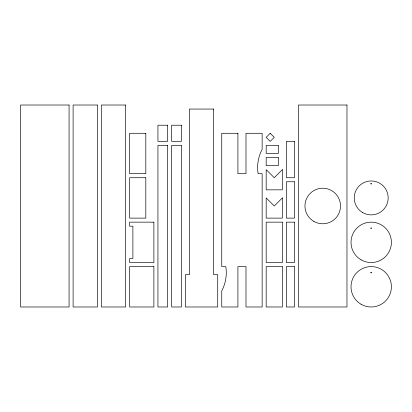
<?xml version="1.0" encoding="UTF-8"?>
<svg xmlns="http://www.w3.org/2000/svg" width="412" height="412" viewBox="0 0 412 412"><rect width="100%" height="100%" fill="white"/><g stroke="black" fill="none" stroke-linecap="round" stroke-linejoin="round"><path stroke-width="0.62" d="M370.815 228.109C371.31 229.654 372.015 227.022 370.815 228.109M370.815 272.538C371.289 274.088 372.031 271.467 370.815 272.538M370.821 183.654C371.217 185.225 372.088 182.645 370.821 183.654M270.226 133.292L266.183 137.335L270.226 141.373L274.263 137.335L270.226 133.292M282.344 169.646L274.263 177.727L266.183 169.646L266.183 189.844L282.344 189.844L282.344 169.646M282.344 197.92L274.263 206L266.183 197.92L266.183 218.118L282.344 218.118L282.344 197.92M69.072 105.019L20.6 105.019L20.6 306.981L69.072 306.981L69.072 105.019M97.345 105.019L73.109 105.019L73.109 306.981L97.345 306.981L97.345 105.019M125.619 105.019L101.383 105.019L101.383 306.981L125.619 306.981L125.619 105.019M346.971 105.019L298.499 105.019L298.499 306.981L346.971 306.981L346.971 105.019M213.673 109.056L189.438 109.056L189.438 274.665L185.4 274.665L185.4 306.981L217.716 306.981L217.716 274.665L213.673 274.665L213.673 109.056M167.627 125.217L157.935 125.217L157.935 141.373L167.627 141.373L167.627 125.217M181.362 125.217L171.665 125.217L171.665 141.373L181.362 141.373L181.362 125.217M145.817 133.292L129.656 133.292L129.656 173.684L145.817 173.684L145.817 133.292M237.909 133.292L221.754 133.292L221.754 266.59L225.791 266.59A38.373 38.373 0 0 1 221.754 290.826L221.754 306.981L237.909 306.981L237.909 266.59L245.99 266.59L245.99 306.981L262.145 306.981L262.145 173.684L258.108 173.684A38.373 38.373 0 0 1 262.145 149.453L262.145 133.292L245.99 133.292L245.99 173.684L237.909 173.684L237.909 133.292M294.456 141.373L286.381 141.373L286.381 177.727L294.456 177.727L294.456 141.373M167.627 145.41L157.935 145.41L157.935 306.981L167.627 306.981L167.627 145.41M181.362 145.41L171.665 145.41L171.665 306.981L181.362 306.981L181.362 145.41M278.301 145.41L266.183 145.41L266.183 153.491L278.301 153.491L278.301 145.41M278.301 157.528L266.183 157.528L266.183 165.609L278.301 165.609L278.301 157.528M145.817 177.727L129.656 177.727L129.656 218.118L145.817 218.118L145.817 177.727M294.456 181.764L286.381 181.764L286.381 218.118L294.456 218.118L294.456 181.764M153.892 222.156L129.656 222.156L129.656 226.198L132.891 226.198L132.891 258.509L129.656 258.509L129.656 262.547L153.892 262.547L153.892 222.156M282.344 222.156L266.183 222.156L266.183 262.547L282.344 262.547L282.344 222.156M294.456 222.156L286.381 222.156L286.381 262.547L294.456 262.547L294.456 222.156M153.892 266.59L129.656 266.59L129.656 306.981L153.892 306.981L153.892 266.59M282.344 266.59L266.183 266.59L266.183 306.981L282.344 306.981L282.344 266.59M294.456 266.59L286.381 266.59L286.381 306.981L294.456 306.981L294.456 266.59M362.72 212.613A16.964 16.964 0 0 0 388.171 197.92A16.964 16.964 0 0 0 362.72 183.232A16.964 16.964 0 0 0 362.72 212.613M361.108 259.843A20.198 20.198 0 0 0 391.4 242.354A20.198 20.198 0 0 0 361.108 224.864A20.198 20.198 0 0 0 361.108 259.843M361.108 304.272A20.198 20.198 0 0 0 391.4 286.783A20.198 20.198 0 0 0 361.108 269.293A20.198 20.198 0 0 0 361.108 304.272M313.846 221.393A17.773 17.773 0 0 0 340.508 206A17.773 17.773 0 0 0 313.846 190.607A17.773 17.773 0 0 0 313.846 221.393"/></g></svg>
